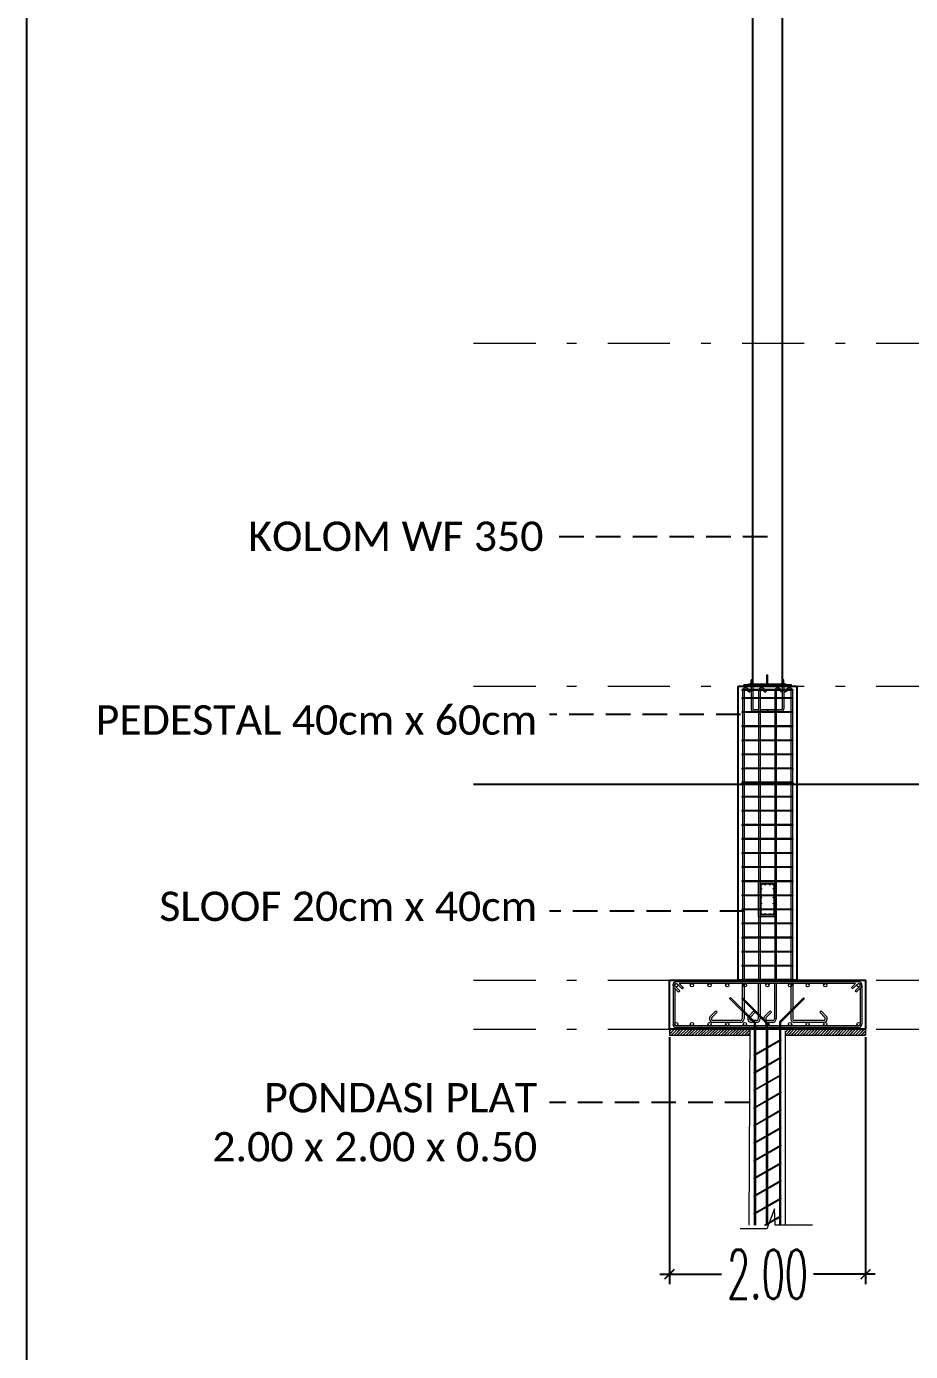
# Model space of a CAD drawing. Header units: millimetres. Extents: x 2175 to 3376, y 1504 to 1740.
# Drawn here: x 3093.82 to 3102.84, y 1608.04 to 1621.56 of the extents above; entities that cross this region are included whole.
import ezdxf

# ---------------------------------------------------------------- set-up
doc = ezdxf.new("R2010")
doc.units = ezdxf.units.MM
for name, pattern in [('DASHDOT2', [12.7, 6.35, -3.175, 0, -3.175]), ('DASHDOTX2', [50.8, 25.4, -12.7, 0, -12.7]), ('DASHED', [19.05, 12.7, -6.35]), ('HIDDEN', [0.375, 0.25, -0.125])]:
    doc.linetypes.add(name, pattern=pattern)
doc.layers.add('As Atap', color=3, linetype='DASHDOTX2', lineweight=40)
doc.layers.add('Garis Dim', color=131, linetype='DASHED', lineweight=9)
for name, color, linetype in [('dinding baru', 142, 'Continuous'), ('GR', 7, 'Continuous'), ('KOP TEKS', 1, 'Continuous'), ('SUNGAI', 150, 'Continuous'), ('TEXT', 7, 'Continuous'), ('WF 150', 5, 'Continuous')]:
    doc.layers.add(name, color=color, linetype=linetype)
doc.layers.add('Layer2', color=7, linetype='DASHED', lineweight=40, true_color=0x238759)
doc.styles.add('-DIM2', font='simplex.shx', dxfattribs={"width": 0.55})
doc.styles.get("Standard").update_dxf_attribs({"font": 'arial.ttf'})
doc.dimstyles.new('DIMENSI MUSHOLLAH', dxfattribs={"dimtxt": 0.5, "dimasz": 0.1, "dimexe": 0.1, "dimexo": 0.1, "dimgap": 0.05, "dimtad": 0, "dimtih": 1, "dimtoh": 1, "dimzin": 0, "dimdsep": 46, "dimtxsty": '-DIM2', "dimblk": 'ARCHTICK', "dimcen": 0.3, "dimdle": 0.1, "dimclrd": 1, "dimclre": 1, "dimclrt": 2, "dimadec": 0, "dimazin": 0, "dimtfac": 1, "dimtix": 1, "dimtofl": 0, "dimtmove": 0, "dimatfit": 3, "dimldrblk": 'ARCHTICK', "dimfxl": 1, "dimtolj": 1, "dimtzin": 0, "dimarcsym": 0})

# ---------------------------------------------------------------- blocks, each defined once
blk = doc.blocks.new('soof bmi')
at = {"layer": 'Garis Dim', "color": 1, "linetype": 'ByBlock', "lineweight": 9}
for p, q in [((38143.76, 315.036), (38143.76, 314.534)), ((38143.768, 315.036), (38143.768, 314.534)), ((38143.978, 315.053), (38143.777, 315.053)), ((38143.978, 315.044), (38143.777, 315.044)), ((38143.987, 315.036), (38143.987, 314.534)), ((38143.996, 315.036), (38143.996, 314.534)), ((38143.978, 314.525), (38143.777, 314.525)), ((38143.978, 314.517), (38143.777, 314.517))]:
    blk.add_line(p, q, dxfattribs=at)
blk.add_lwpolyline([(38143.728, 315.085), (38144.028, 315.085), (38144.028, 314.485), (38143.728, 314.485)], close=True, dxfattribs=at)
for centre, radius in [((38143.777, 315.036), 0.00853), ((38143.838, 315.036), 0.00853), ((38143.917, 315.036), 0.00853), ((38143.978, 315.036), 0.00853), ((38143.774, 314.965), 0.0064), ((38143.774, 314.815), 0.0064), ((38143.981, 314.965), 0.0064), ((38143.981, 314.815), 0.0064), ((38143.774, 314.715), 0.0064), ((38143.774, 314.605), 0.0064), ((38143.981, 314.715), 0.0064), ((38143.981, 314.605), 0.0064), ((38143.777, 314.534), 0.00853), ((38143.838, 314.534), 0.00853), ((38143.917, 314.534), 0.00853), ((38143.978, 314.534), 0.00853)]:
    blk.add_circle(centre, radius, dxfattribs=at)
for centre, radius, start, end in [((38143.777, 315.036), 0.0171, 90, 180), ((38143.978, 315.036), 0.0171, 0, 90), ((38143.978, 315.036), 0.00853, 0, 90), ((38143.777, 314.534), 0.0171, 180, 270), ((38143.978, 314.534), 0.00853, 270, 0), ((38143.978, 314.534), 0.0171, 270, 0)]:
    blk.add_arc(centre, radius, start, end, dxfattribs=at)
blk = doc.blocks.new('_ArchTick')
at = {"color": 0, "linetype": 'ByBlock', "const_width": 0.15}
blk.add_lwpolyline([(-0.5, -0.5), (0.5, 0.5)], dxfattribs=at)
blk = doc.blocks.new('*D1059')
at = {"layer": 'Defpoints', "color": 0, "transparency": 16777216}
for p in [(3100.382, 1611.351), (3102.382, 1611.351), (3102.382, 1608.831)]:
    blk.add_point(p, dxfattribs=at)
at = {"layer": 'dinding baru', "color": 1, "linetype": 'Continuous', "lineweight": -2, "transparency": 16777216}
for p, q in [((3100.382, 1611.251), (3100.382, 1608.731)), ((3102.382, 1611.251), (3102.382, 1608.731))]:
    blk.add_line(p, q, dxfattribs=at)
at = {"layer": 'dinding baru', "color": 1, "lineweight": -2, "transparency": 16777216}
for p, q in [((3100.282, 1608.831), (3100.913, 1608.831)), ((3102.482, 1608.831), (3101.851, 1608.831))]:
    blk.add_line(p, q, dxfattribs=at)
at = {"layer": 'dinding baru', "color": 1, "lineweight": -2, "transparency": 16777216, "xscale": 0.1, "yscale": 0.1, "zscale": 0.1, "rotation": 180}
blk.add_blockref('_ArchTick', (3100.382, 1608.831), dxfattribs=at)
at = {"layer": 'dinding baru', "color": 1, "lineweight": -2, "transparency": 16777216, "xscale": 0.1, "yscale": 0.1, "zscale": 0.1}
blk.add_blockref('_ArchTick', (3102.382, 1608.831), dxfattribs=at)
at = {"layer": 'dinding baru', "color": 2, "lineweight": 0, "transparency": 16777216, "insert": (3101.382, 1608.831), "char_height": 0.5, "attachment_point": 5, "style": '-DIM2'}
blk.add_mtext('\\A1;2.00', dxfattribs=at)

msp = doc.modelspace()

# ---------------------------------------------------------------- hatches: boundary and pattern name
at = {"layer": 'Garis Dim', "linetype": 'ByBlock', "lineweight": 5}
h = msp.add_hatch(dxfattribs=at)
h.set_pattern_fill('LINE', color=0, scale=0.00072, angle=-0.0006, style=0)
h.set_pattern_definition([(179.999441, (3799.8657129, 1776.1352986), (2.23035e-08, 0.0022860000006), [])])
h.paths.add_polyline_path([(3101.232, 1614.893, 0.414214), (3101.23, 1614.895), (3101.216, 1614.895, 0.414214), (3101.215, 1614.893), (3101.215, 1614.862), (3101.232, 1614.862)])
h = msp.add_hatch(dxfattribs=at)
h.set_pattern_fill('LINE', color=0, scale=0.00072, angle=-0.0006, style=0)
h.set_pattern_definition([(179.999441, (3799.548912, 1776.1353016), (2.23035e-08, 0.0022860000006), [])])
h.paths.add_polyline_path([(3101.549, 1614.893, 0.414214), (3101.547, 1614.895), (3101.533, 1614.895, 0.414214), (3101.531, 1614.893), (3101.531, 1614.862), (3101.549, 1614.862)])
at = {"layer": 'Layer2', "linetype": 'ByBlock', "lineweight": 5}
h = msp.add_hatch(dxfattribs=at)
h.set_pattern_fill('JIS_LC_8', scale=0.0027, style=0)
h.set_pattern_definition([(45, (122.616613, 381.259822), (-0.01489166881, 0.01489166881), []), (45, (122.617693, 381.259822), (-0.01489166881, 0.01489166881), [])])
h.paths.add_polyline_path([(3101.142, 1611.329), (3100.382, 1611.33), (3100.382, 1611.27), (3101.142, 1611.269)])
h.paths.add_polyline_path([(3101.142, 1611.331), (3101.142, 1611.331), (3101.142, 1611.271), (3101.142, 1611.271)], flags=17)
h.paths.add_polyline_path([(3101.201, 1611.334), (3101.142, 1611.331), (3101.142, 1611.271), (3101.201, 1611.274)])
h.paths.add_polyline_path([(3102.382, 1611.331), (3101.562, 1611.331), (3101.562, 1611.271), (3102.382, 1611.271)])

# ---------------------------------------------------------------- linework, layer by layer
at = {"linetype": 'HIDDEN'}
for p, q in [((3101.382, 1616.356), (3099.157, 1616.356)), ((3101.108, 1614.543), (3099.157, 1614.543)), ((3101.147, 1612.536), (3099.157, 1612.536)), ((3101.198, 1610.583), (3099.157, 1610.583))]:
    msp.add_line(p, q, dxfattribs=at)
at = {"lineweight": 18}
for p in [(3101.621, 1614.832), (3101.621, 1614.831)]:
    msp.add_line(p, (3101.141, 1614.831), dxfattribs=at)
msp.add_line((3101.573, 1614.847), (3101.189, 1614.847))
msp.add_line((3101.573, 1614.847), (3101.189, 1614.847))
at = {"layer": 'As Atap', "color": 7, "linetype": 'ByBlock', "lineweight": 9}
for p, q in [((3101.142, 1614.847), (3101.142, 1614.831)), ((3101.142, 1614.847), (3101.622, 1614.847)), ((3101.622, 1614.847), (3101.622, 1614.831))]:
    msp.add_line(p, q, dxfattribs=at)
at = {"layer": 'As Atap', "color": 7, "linetype": 'ByBlock', "lineweight": 5}
for p, q in [((3101.239, 1614.849), (3101.208, 1614.849)), ((3101.236, 1614.862), (3101.21, 1614.862)), ((3101.556, 1614.849), (3101.524, 1614.849)), ((3101.553, 1614.862), (3101.527, 1614.862)), ((3100.382, 1611.331), (3100.382, 1611.269)), ((3101.202, 1611.352), (3101.192, 1609.331)), ((3101.562, 1611.314), (3101.562, 1609.331)), ((3102.382, 1611.331), (3102.382, 1611.271))]:
    msp.add_line(p, q, dxfattribs=at)
at = {"layer": 'As Atap', "color": 0, "linetype": 'ByBlock', "lineweight": 5}
for p, q in [((3101.215, 1614.831), (3101.215, 1614.788)), ((3101.23, 1614.895), (3101.216, 1614.895)), ((3101.232, 1614.831), (3101.232, 1614.788)), ((3101.376, 1614.947), (3101.387, 1614.947)), ((3101.376, 1614.847), (3101.376, 1614.947)), ((3101.387, 1614.847), (3101.387, 1614.947)), ((3101.532, 1614.831), (3101.532, 1614.788)), ((3101.547, 1614.895), (3101.533, 1614.895)), ((3101.549, 1614.831), (3101.549, 1614.788)), ((3101.127, 1614.788), (3101.127, 1614.714)), ((3101.127, 1614.706), (3101.127, 1614.57)), ((3101.143, 1614.788), (3101.143, 1614.714)), ((3101.143, 1614.706), (3101.143, 1614.57)), ((3101.215, 1614.788), (3101.215, 1614.714)), ((3101.215, 1614.699), (3101.215, 1614.601)), ((3101.232, 1614.788), (3101.232, 1614.714)), ((3101.232, 1614.699), (3101.232, 1614.601)), ((3101.292, 1614.786), (3101.292, 1614.714)), ((3101.292, 1614.706), (3101.292, 1614.57)), ((3101.307, 1614.786), (3101.307, 1614.714)), ((3101.307, 1614.706), (3101.307, 1614.57)), ((3101.456, 1614.786), (3101.456, 1614.714)), ((3101.456, 1614.706), (3101.456, 1614.57)), ((3101.472, 1614.786), (3101.472, 1614.714)), ((3101.472, 1614.706), (3101.472, 1614.57)), ((3101.532, 1614.788), (3101.532, 1614.714)), ((3101.532, 1614.699), (3101.532, 1614.601)), ((3101.549, 1614.788), (3101.549, 1614.714)), ((3101.549, 1614.699), (3101.549, 1614.601)), ((3101.621, 1614.786), (3101.621, 1614.714)), ((3101.621, 1614.706), (3101.621, 1614.57)), ((3101.636, 1614.786), (3101.636, 1614.714)), ((3101.636, 1614.706), (3101.636, 1614.57)), ((3101.127, 1614.562), (3101.127, 1614.426)), ((3101.143, 1614.562), (3101.143, 1614.426)), ((3101.24, 1614.593), (3101.292, 1614.593)), ((3101.241, 1614.575), (3101.292, 1614.575)), ((3101.292, 1614.562), (3101.292, 1614.426)), ((3101.307, 1614.593), (3101.456, 1614.593)), ((3101.307, 1614.575), (3101.456, 1614.575)), ((3101.307, 1614.562), (3101.307, 1614.426)), ((3101.381, 1614.593), (3101.381, 1614.575)), ((3101.456, 1614.562), (3101.456, 1614.426)), ((3101.472, 1614.593), (3101.523, 1614.593)), ((3101.472, 1614.575), (3101.523, 1614.575)), ((3101.472, 1614.562), (3101.472, 1614.426)), ((3101.621, 1614.562), (3101.621, 1614.426)), ((3101.636, 1614.562), (3101.636, 1614.426)), ((3101.127, 1614.418), (3101.127, 1614.282)), ((3101.143, 1614.418), (3101.143, 1614.282)), ((3101.292, 1614.418), (3101.292, 1614.282)), ((3101.307, 1614.418), (3101.307, 1614.282)), ((3101.456, 1614.418), (3101.456, 1614.282)), ((3101.472, 1614.418), (3101.472, 1614.282)), ((3101.621, 1614.418), (3101.621, 1614.282)), ((3101.636, 1614.418), (3101.636, 1614.282)), ((3101.127, 1614.275), (3101.127, 1614.138)), ((3101.143, 1614.275), (3101.143, 1614.138)), ((3101.292, 1614.275), (3101.292, 1614.138)), ((3101.307, 1614.275), (3101.307, 1614.138)), ((3101.456, 1614.275), (3101.456, 1614.138)), ((3101.472, 1614.275), (3101.472, 1614.138)), ((3101.621, 1614.275), (3101.621, 1614.138)), ((3101.636, 1614.275), (3101.636, 1614.138)), ((3101.127, 1614.131), (3101.127, 1613.994)), ((3101.143, 1614.131), (3101.143, 1613.994)), ((3101.292, 1614.131), (3101.292, 1613.994)), ((3101.307, 1614.131), (3101.307, 1613.994)), ((3101.456, 1614.131), (3101.456, 1613.994)), ((3101.472, 1614.131), (3101.472, 1613.994)), ((3101.621, 1614.131), (3101.621, 1613.994)), ((3101.636, 1614.131), (3101.636, 1613.994)), ((3101.127, 1613.987), (3101.127, 1613.851)), ((3101.143, 1613.987), (3101.143, 1613.851)), ((3101.292, 1613.987), (3101.292, 1613.851)), ((3101.307, 1613.987), (3101.307, 1613.851)), ((3101.456, 1613.987), (3101.456, 1613.851)), ((3101.472, 1613.987), (3101.472, 1613.851)), ((3101.621, 1613.987), (3101.621, 1613.851)), ((3101.636, 1613.987), (3101.636, 1613.851)), ((3101.127, 1613.843), (3101.127, 1613.707)), ((3101.143, 1613.843), (3101.143, 1613.707)), ((3101.292, 1613.843), (3101.292, 1613.707)), ((3101.307, 1613.843), (3101.307, 1613.707)), ((3101.456, 1613.843), (3101.456, 1613.707)), ((3101.472, 1613.843), (3101.472, 1613.707)), ((3101.621, 1613.844), (3101.621, 1613.708)), ((3101.636, 1613.844), (3101.636, 1613.708)), ((3101.127, 1613.699), (3101.127, 1613.563)), ((3101.143, 1613.699), (3101.143, 1613.563)), ((3101.292, 1613.699), (3101.292, 1613.563)), ((3101.307, 1613.699), (3101.307, 1613.563)), ((3101.456, 1613.699), (3101.456, 1613.563)), ((3101.472, 1613.699), (3101.472, 1613.563)), ((3101.621, 1613.699), (3101.621, 1613.563)), ((3101.636, 1613.699), (3101.636, 1613.563)), ((3101.127, 1613.555), (3101.127, 1613.419)), ((3101.143, 1613.555), (3101.143, 1613.419)), ((3101.292, 1613.555), (3101.292, 1613.419)), ((3101.307, 1613.555), (3101.307, 1613.419)), ((3101.456, 1613.555), (3101.456, 1613.419)), ((3101.472, 1613.555), (3101.472, 1613.419)), ((3101.621, 1613.555), (3101.621, 1613.419)), ((3101.636, 1613.555), (3101.636, 1613.419)), ((3101.127, 1613.412), (3101.127, 1613.276)), ((3101.143, 1613.412), (3101.143, 1613.276)), ((3101.292, 1613.412), (3101.292, 1613.276)), ((3101.307, 1613.412), (3101.307, 1613.276)), ((3101.456, 1613.412), (3101.456, 1613.276)), ((3101.472, 1613.412), (3101.472, 1613.276)), ((3101.621, 1613.412), (3101.621, 1613.276)), ((3101.636, 1613.412), (3101.636, 1613.276)), ((3101.127, 1613.268), (3101.127, 1613.132)), ((3101.143, 1613.268), (3101.143, 1613.132)), ((3101.292, 1613.268), (3101.292, 1613.132)), ((3101.307, 1613.268), (3101.307, 1613.132)), ((3101.456, 1613.268), (3101.456, 1613.132)), ((3101.472, 1613.268), (3101.472, 1613.132)), ((3101.621, 1613.268), (3101.621, 1613.132)), ((3101.636, 1613.268), (3101.636, 1613.132)), ((3101.127, 1613.124), (3101.127, 1612.988)), ((3101.143, 1613.124), (3101.143, 1612.988)), ((3101.292, 1613.124), (3101.292, 1612.988)), ((3101.307, 1613.124), (3101.307, 1612.988)), ((3101.456, 1613.124), (3101.456, 1612.988)), ((3101.472, 1613.124), (3101.472, 1612.988)), ((3101.621, 1613.124), (3101.621, 1612.988)), ((3101.636, 1613.124), (3101.636, 1612.988)), ((3101.127, 1612.98), (3101.127, 1612.844)), ((3101.143, 1612.98), (3101.143, 1612.844)), ((3101.292, 1612.98), (3101.292, 1612.844)), ((3101.307, 1612.98), (3101.307, 1612.844)), ((3101.456, 1612.98), (3101.456, 1612.844)), ((3101.472, 1612.98), (3101.472, 1612.844)), ((3101.621, 1612.981), (3101.621, 1612.845)), ((3101.636, 1612.981), (3101.636, 1612.845)), ((3101.127, 1612.836), (3101.127, 1612.7)), ((3101.143, 1612.836), (3101.143, 1612.7)), ((3101.292, 1612.836), (3101.292, 1612.7)), ((3101.307, 1612.836), (3101.307, 1612.7)), ((3101.456, 1612.836), (3101.456, 1612.7)), ((3101.472, 1612.836), (3101.472, 1612.7)), ((3101.621, 1612.836), (3101.621, 1612.7)), ((3101.636, 1612.836), (3101.636, 1612.7)), ((3101.127, 1612.692), (3101.127, 1612.556)), ((3101.143, 1612.692), (3101.143, 1612.556)), ((3101.292, 1612.692), (3101.292, 1612.556)), ((3101.307, 1612.692), (3101.307, 1612.556)), ((3101.456, 1612.692), (3101.456, 1612.556)), ((3101.472, 1612.692), (3101.472, 1612.556)), ((3101.621, 1612.692), (3101.621, 1612.556)), ((3101.636, 1612.692), (3101.636, 1612.556)), ((3101.127, 1612.549), (3101.127, 1612.413)), ((3101.143, 1612.549), (3101.143, 1612.413)), ((3101.292, 1612.549), (3101.292, 1612.413)), ((3101.307, 1612.549), (3101.307, 1612.413)), ((3101.456, 1612.549), (3101.456, 1612.413)), ((3101.472, 1612.549), (3101.472, 1612.413)), ((3101.621, 1612.549), (3101.621, 1612.413)), ((3101.636, 1612.549), (3101.636, 1612.413)), ((3101.127, 1612.405), (3101.127, 1612.269)), ((3101.143, 1612.405), (3101.143, 1612.269)), ((3101.292, 1612.405), (3101.292, 1612.269)), ((3101.307, 1612.405), (3101.307, 1612.269)), ((3101.456, 1612.405), (3101.456, 1612.269)), ((3101.472, 1612.405), (3101.472, 1612.269)), ((3101.621, 1612.405), (3101.621, 1612.269)), ((3101.636, 1612.405), (3101.636, 1612.269)), ((3101.127, 1612.261), (3101.127, 1612.125)), ((3101.143, 1612.261), (3101.143, 1612.125)), ((3101.292, 1612.261), (3101.292, 1612.125)), ((3101.307, 1612.261), (3101.307, 1612.125)), ((3101.456, 1612.261), (3101.456, 1612.125)), ((3101.472, 1612.261), (3101.472, 1612.125)), ((3101.621, 1612.261), (3101.621, 1612.125)), ((3101.636, 1612.261), (3101.636, 1612.125)), ((3101.127, 1612.117), (3101.127, 1611.981)), ((3101.143, 1612.117), (3101.143, 1611.981)), ((3101.292, 1612.117), (3101.292, 1611.981)), ((3101.307, 1612.117), (3101.307, 1611.981)), ((3101.456, 1612.117), (3101.456, 1611.981)), ((3101.472, 1612.117), (3101.472, 1611.981)), ((3101.621, 1612.117), (3101.621, 1611.981)), ((3101.636, 1612.117), (3101.636, 1611.981)), ((3101.127, 1611.973), (3101.127, 1611.837)), ((3101.143, 1611.973), (3101.143, 1611.837)), ((3101.292, 1611.973), (3101.292, 1611.837)), ((3101.307, 1611.973), (3101.307, 1611.837)), ((3101.456, 1611.973), (3101.456, 1611.837)), ((3101.472, 1611.973), (3101.472, 1611.837)), ((3101.621, 1611.973), (3101.621, 1611.837)), ((3101.636, 1611.973), (3101.636, 1611.837)), ((3100.418, 1611.78), (3100.418, 1611.383)), ((3100.435, 1611.749), (3100.435, 1611.388)), ((3101.123, 1611.797), (3101.123, 1611.438)), ((3101.143, 1611.797), (3101.143, 1611.447)), ((3101.288, 1611.797), (3101.288, 1611.438)), ((3101.307, 1611.797), (3101.307, 1611.438)), ((3101.452, 1611.797), (3101.452, 1611.438)), ((3101.472, 1611.797), (3101.472, 1611.438)), ((3101.621, 1611.797), (3101.621, 1611.441)), ((3101.64, 1611.797), (3101.64, 1611.439)), ((3102.329, 1611.749), (3102.329, 1611.383)), ((3102.346, 1611.78), (3102.346, 1611.383)), ((3101.143, 1611.447), (3101.143, 1611.438)), ((3101.246, 1611.392), (3101.246, 1611.366)), ((3101.247, 1611.366), (3101.247, 1611.072)), ((3101.258, 1611.392), (3101.258, 1611.366)), ((3101.259, 1611.366), (3101.259, 1611.079)), ((3101.37, 1611.393), (3101.37, 1611.143)), ((3101.382, 1611.398), (3101.382, 1611.15)), ((3101.503, 1611.405), (3101.503, 1611.366)), ((3101.504, 1611.366), (3101.504, 1611.221)), ((3101.515, 1611.4), (3101.515, 1611.366)), ((3101.516, 1611.366), (3101.516, 1611.227)), ((3101.989, 1611.367), (3101.989, 1611.366)), ((3101.989, 1611.367), (3101.989, 1611.366)), ((3101.504, 1611.212), (3101.504, 1611.041)), ((3101.516, 1611.219), (3101.516, 1611.047)), ((3101.247, 1611.064), (3101.247, 1610.892)), ((3101.259, 1611.071), (3101.259, 1610.899)), ((3101.37, 1611.135), (3101.37, 1610.963)), ((3101.382, 1611.142), (3101.382, 1610.97)), ((3101.516, 1611.039), (3101.516, 1610.867)), ((3101.37, 1610.955), (3101.37, 1610.783)), ((3101.382, 1610.962), (3101.382, 1610.79)), ((3101.504, 1611.032), (3101.504, 1610.861)), ((3101.247, 1610.884), (3101.247, 1610.712)), ((3101.259, 1610.891), (3101.259, 1610.719)), ((3101.37, 1610.775), (3101.37, 1610.603)), ((3101.382, 1610.782), (3101.382, 1610.61)), ((3101.504, 1610.852), (3101.504, 1610.681)), ((3101.516, 1610.859), (3101.516, 1610.687)), ((3101.247, 1610.704), (3101.247, 1610.532)), ((3101.259, 1610.711), (3101.259, 1610.539)), ((3101.504, 1610.672), (3101.504, 1610.501)), ((3101.516, 1610.679), (3101.516, 1610.507)), ((3101.247, 1610.524), (3101.247, 1610.352)), ((3101.259, 1610.531), (3101.259, 1610.359)), ((3101.37, 1610.595), (3101.37, 1610.423)), ((3101.382, 1610.602), (3101.382, 1610.43)), ((3101.516, 1610.499), (3101.516, 1610.327)), ((3101.37, 1610.415), (3101.37, 1610.243)), ((3101.382, 1610.422), (3101.382, 1610.25)), ((3101.504, 1610.492), (3101.504, 1610.321)), ((3101.247, 1610.344), (3101.247, 1610.172)), ((3101.259, 1610.351), (3101.259, 1610.179)), ((3101.37, 1610.235), (3101.37, 1610.063)), ((3101.382, 1610.242), (3101.382, 1610.07)), ((3101.504, 1610.312), (3101.504, 1610.141)), ((3101.516, 1610.319), (3101.516, 1610.147)), ((3101.247, 1610.164), (3101.247, 1609.992)), ((3101.259, 1610.171), (3101.259, 1609.999)), ((3101.504, 1610.132), (3101.504, 1609.961)), ((3101.516, 1610.139), (3101.516, 1609.967)), ((3101.247, 1609.984), (3101.247, 1609.812)), ((3101.259, 1609.991), (3101.259, 1609.819)), ((3101.37, 1610.055), (3101.37, 1609.883)), ((3101.382, 1610.062), (3101.382, 1609.89)), ((3101.516, 1609.959), (3101.516, 1609.787)), ((3101.37, 1609.875), (3101.37, 1609.703)), ((3101.382, 1609.882), (3101.382, 1609.71)), ((3101.504, 1609.952), (3101.504, 1609.781)), ((3101.247, 1609.804), (3101.247, 1609.632)), ((3101.259, 1609.811), (3101.259, 1609.639)), ((3101.37, 1609.695), (3101.37, 1609.523)), ((3101.382, 1609.702), (3101.382, 1609.53)), ((3101.504, 1609.772), (3101.504, 1609.601)), ((3101.516, 1609.779), (3101.516, 1609.607)), ((3101.247, 1609.624), (3101.247, 1609.452)), ((3101.259, 1609.631), (3101.259, 1609.459)), ((3101.504, 1609.592), (3101.504, 1609.421)), ((3101.516, 1609.599), (3101.516, 1609.427)), ((3101.247, 1609.444), (3101.247, 1609.331)), ((3101.259, 1609.451), (3101.259, 1609.331)), ((3101.37, 1609.515), (3101.37, 1609.343)), ((3101.382, 1609.522), (3101.382, 1609.35)), ((3101.516, 1609.419), (3101.516, 1609.331)), ((3101.37, 1609.335), (3101.37, 1609.331)), ((3101.382, 1609.342), (3101.382, 1609.331)), ((3101.504, 1609.412), (3101.504, 1609.331))]:
    msp.add_line(p, q, dxfattribs=at)
for centre, radius, start, end in [((3101.241, 1614.601), 0.0259, 180, 270), ((3101.24, 1614.601), 0.00864, 180, 270), ((3101.523, 1614.601), 0.0259, 270, 0), ((3101.523, 1614.601), 0.00864, 270, 0)]:
    msp.add_arc(centre, radius, start, end, dxfattribs=at)
at = {"layer": 'Garis Dim', "linetype": 'DASHDOT2', "ltscale": 0.1}
for p, q in [((3098.382, 1618.331), (3221.382, 1618.331)), ((3098.382, 1614.831), (3221.382, 1614.831)), ((3098.382, 1611.831), (3221.382, 1611.831)), ((3098.382, 1611.331), (3221.382, 1611.331))]:
    msp.add_line(p, q, dxfattribs=at)
at = {"layer": 'Garis Dim', "color": 7, "linetype": 'ByBlock', "lineweight": 5}
for p, q in [((3101.208, 1614.847), (3101.208, 1614.849)), ((3101.21, 1614.849), (3101.21, 1614.862)), ((3101.217, 1614.849), (3101.217, 1614.862)), ((3101.23, 1614.849), (3101.23, 1614.862)), ((3101.236, 1614.849), (3101.236, 1614.862)), ((3101.239, 1614.847), (3101.239, 1614.849)), ((3101.524, 1614.847), (3101.524, 1614.849)), ((3101.527, 1614.849), (3101.527, 1614.862)), ((3101.534, 1614.849), (3101.534, 1614.862)), ((3101.546, 1614.849), (3101.546, 1614.862)), ((3101.553, 1614.849), (3101.553, 1614.862)), ((3101.556, 1614.847), (3101.556, 1614.849)), ((3100.382, 1611.269), (3101.201, 1611.269)), ((3101.562, 1611.271), (3102.382, 1611.271))]:
    msp.add_line(p, q, dxfattribs=at)
at = {"layer": 'Garis Dim', "color": 0, "linetype": 'ByBlock', "lineweight": 5}
for p, q in [((3101.215, 1614.862), (3101.215, 1614.893)), ((3101.232, 1614.862), (3101.232, 1614.893)), ((3101.531, 1614.862), (3101.531, 1614.893)), ((3101.549, 1614.862), (3101.549, 1614.893)), ((3101.64, 1614.796), (3101.123, 1614.796)), ((3101.64, 1614.788), (3101.123, 1614.788)), ((3101.64, 1614.714), (3101.123, 1614.714)), ((3101.64, 1614.706), (3101.123, 1614.706)), ((3101.178, 1614.788), (3101.197, 1614.769)), ((3101.18, 1614.808), (3101.192, 1614.796)), ((3101.193, 1614.797), (3101.194, 1614.796)), ((3101.208, 1614.78), (3101.197, 1614.769)), ((3101.2, 1614.788), (3101.208, 1614.78)), ((3101.333, 1614.797), (3101.335, 1614.796)), ((3101.342, 1614.788), (3101.361, 1614.769)), ((3101.344, 1614.808), (3101.357, 1614.796)), ((3101.372, 1614.78), (3101.361, 1614.769)), ((3101.364, 1614.788), (3101.372, 1614.78)), ((3101.498, 1614.797), (3101.499, 1614.796)), ((3101.507, 1614.788), (3101.526, 1614.769)), ((3101.509, 1614.808), (3101.521, 1614.796)), ((3101.523, 1614.788), (3101.531, 1614.78)), ((3101.537, 1614.78), (3101.526, 1614.769)), ((3101.529, 1614.788), (3101.537, 1614.78)), ((3101.563, 1614.788), (3101.555, 1614.78)), ((3101.555, 1614.78), (3101.566, 1614.769)), ((3101.585, 1614.788), (3101.566, 1614.769)), ((3101.584, 1614.808), (3101.571, 1614.796)), ((3101.594, 1614.797), (3101.593, 1614.796)), ((3101.64, 1614.57), (3101.123, 1614.57)), ((3101.64, 1614.562), (3101.123, 1614.562)), ((3101.64, 1614.426), (3101.123, 1614.426)), ((3101.64, 1614.418), (3101.123, 1614.418)), ((3101.64, 1614.282), (3101.123, 1614.282)), ((3101.64, 1614.274), (3101.123, 1614.274)), ((3101.64, 1614.138), (3101.123, 1614.138)), ((3101.64, 1614.131), (3101.123, 1614.131)), ((3101.64, 1613.994), (3101.123, 1613.994)), ((3101.64, 1613.987), (3101.123, 1613.987)), ((3101.64, 1613.851), (3101.123, 1613.851)), ((3101.64, 1613.843), (3101.123, 1613.843)), ((3101.64, 1613.707), (3101.123, 1613.707)), ((3101.64, 1613.699), (3101.123, 1613.699)), ((3101.64, 1613.563), (3101.123, 1613.563)), ((3101.64, 1613.555), (3101.123, 1613.555)), ((3101.64, 1613.419), (3101.123, 1613.419)), ((3101.64, 1613.411), (3101.123, 1613.411)), ((3101.64, 1613.276), (3101.123, 1613.276)), ((3101.64, 1613.268), (3101.123, 1613.268)), ((3101.64, 1613.132), (3101.123, 1613.132)), ((3101.64, 1613.124), (3101.123, 1613.124)), ((3101.64, 1612.988), (3101.123, 1612.988)), ((3101.64, 1612.98), (3101.123, 1612.98)), ((3101.64, 1612.844), (3101.123, 1612.844)), ((3101.64, 1612.836), (3101.123, 1612.836)), ((3101.64, 1612.7), (3101.123, 1612.7)), ((3101.64, 1612.692), (3101.123, 1612.692)), ((3101.64, 1612.556), (3101.123, 1612.556)), ((3101.64, 1612.548), (3101.123, 1612.548)), ((3101.64, 1612.413), (3101.123, 1612.413)), ((3101.64, 1612.405), (3101.123, 1612.405)), ((3101.64, 1612.269), (3101.123, 1612.269)), ((3101.64, 1612.261), (3101.123, 1612.261)), ((3101.64, 1612.125), (3101.123, 1612.125)), ((3101.64, 1612.117), (3101.123, 1612.117)), ((3101.64, 1611.981), (3101.123, 1611.981)), ((3101.64, 1611.973), (3101.123, 1611.973)), ((3100.422, 1611.797), (3100.422, 1611.797)), ((3100.427, 1611.756), (3100.473, 1611.71)), ((3100.439, 1611.769), (3100.486, 1611.721)), ((3102.312, 1611.814), (3100.451, 1611.814)), ((3100.463, 1611.792), (3100.512, 1611.742)), ((3100.486, 1611.721), (3100.473, 1611.71)), ((3102.281, 1611.797), (3100.482, 1611.797)), ((3100.482, 1611.797), (3100.525, 1611.753)), ((3100.525, 1611.753), (3100.512, 1611.742)), ((3101.64, 1611.837), (3101.123, 1611.837)), ((3101.64, 1611.829), (3101.123, 1611.829)), ((3102.281, 1611.797), (3102.24, 1611.756)), ((3102.24, 1611.756), (3102.253, 1611.745)), ((3102.299, 1611.79), (3102.253, 1611.745)), ((3102.325, 1611.769), (3102.278, 1611.723)), ((3102.278, 1611.723), (3102.291, 1611.711)), ((3102.336, 1611.756), (3102.291, 1611.711)), ((3101.004, 1611.654), (3100.995, 1611.646)), ((3101.245, 1611.397), (3100.995, 1611.646)), ((3101.253, 1611.405), (3101.004, 1611.654)), ((3101.128, 1611.652), (3101.119, 1611.643)), ((3101.37, 1611.393), (3101.119, 1611.643)), ((3101.382, 1611.397), (3101.128, 1611.652)), ((3101.503, 1611.405), (3101.749, 1611.651)), ((3101.515, 1611.4), (3101.757, 1611.642)), ((3101.749, 1611.651), (3101.757, 1611.642)), ((3100.802, 1611.465), (3100.854, 1611.518)), ((3100.815, 1611.452), (3100.867, 1611.504)), ((3100.854, 1611.518), (3100.867, 1611.504)), ((3101.191, 1611.465), (3101.244, 1611.518)), ((3101.205, 1611.452), (3101.257, 1611.504)), ((3101.244, 1611.518), (3101.257, 1611.504)), ((3101.356, 1611.465), (3101.408, 1611.518)), ((3101.37, 1611.452), (3101.422, 1611.504)), ((3101.408, 1611.518), (3101.422, 1611.504)), ((3101.929, 1611.518), (3101.915, 1611.504)), ((3101.967, 1611.452), (3101.915, 1611.504)), ((3101.981, 1611.465), (3101.929, 1611.518)), ((3102.312, 1611.366), (3100.451, 1611.366)), ((3102.212, 1611.35), (3100.451, 1611.35)), ((3102.312, 1611.35), (3100.451, 1611.35)), ((3101.104, 1611.419), (3100.829, 1611.419)), ((3101.104, 1611.4), (3100.829, 1611.4)), ((3101.269, 1611.419), (3101.219, 1611.419)), ((3101.269, 1611.4), (3101.219, 1611.4)), ((3101.433, 1611.419), (3101.383, 1611.419)), ((3101.433, 1611.4), (3101.383, 1611.4)), ((3101.953, 1611.419), (3101.659, 1611.419)), ((3101.953, 1611.4), (3101.659, 1611.4)), ((3101.665, 1611.397), (3101.662, 1611.4)), ((3101.244, 1611.07), (3101.516, 1611.227)), ((3101.247, 1611.064), (3101.52, 1611.221)), ((3101.244, 1610.89), (3101.516, 1611.047)), ((3101.247, 1610.884), (3101.52, 1611.041)), ((3101.244, 1610.71), (3101.516, 1610.867)), ((3101.247, 1610.704), (3101.52, 1610.861)), ((3101.244, 1610.53), (3101.516, 1610.687)), ((3101.247, 1610.524), (3101.52, 1610.681)), ((3101.244, 1610.35), (3101.516, 1610.507)), ((3101.247, 1610.344), (3101.52, 1610.501)), ((3101.244, 1610.17), (3101.516, 1610.327)), ((3101.247, 1610.164), (3101.52, 1610.321)), ((3101.244, 1609.99), (3101.516, 1610.147)), ((3101.247, 1609.984), (3101.52, 1610.141)), ((3101.244, 1609.81), (3101.516, 1609.967)), ((3101.247, 1609.804), (3101.52, 1609.961)), ((3101.244, 1609.63), (3101.516, 1609.787)), ((3101.247, 1609.624), (3101.52, 1609.781)), ((3101.244, 1609.45), (3101.516, 1609.607)), ((3101.247, 1609.444), (3101.52, 1609.601)), ((3101.35, 1609.331), (3101.516, 1609.427)), ((3101.364, 1609.331), (3101.52, 1609.421))]:
    msp.add_line(p, q, dxfattribs=at)
for centre in [(3100.451, 1611.78), (3100.611, 1611.78), (3100.791, 1611.78), (3100.971, 1611.78), (3101.151, 1611.78), (3101.382, 1611.78), (3101.612, 1611.78), (3101.792, 1611.78), (3101.972, 1611.78), (3102.312, 1611.78), (3100.451, 1611.383), (3100.611, 1611.383), (3100.791, 1611.383), (3100.971, 1611.383), (3101.151, 1611.383), (3101.382, 1611.383), (3101.612, 1611.383), (3101.792, 1611.383), (3101.972, 1611.383), (3102.312, 1611.383)]:
    msp.add_circle(centre, 0.0168, dxfattribs=at)
at = {"layer": 'Garis Dim', "color": 7, "linetype": 'ByBlock', "lineweight": 5}
for centre, radius, start, end in [((3101.214, 1614.871), 0.00967, 250.751, 289.249), ((3101.223, 1614.878), 0.0169, 247.9006, 292.0994), ((3101.233, 1614.871), 0.00967, 250.7536, 289.2464), ((3101.53, 1614.871), 0.00967, 250.751, 289.249), ((3101.54, 1614.878), 0.0169, 247.9006, 292.0994), ((3101.55, 1614.871), 0.00967, 250.7536, 289.2464)]:
    msp.add_arc(centre, radius, start, end, dxfattribs=at)
at = {"layer": 'Garis Dim', "color": 0, "linetype": 'ByBlock', "lineweight": 5}
for centre, radius, start, end in [((3101.216, 1614.893), 0.00192, 90, 180), ((3101.23, 1614.893), 0.00192, 0, 90), ((3101.533, 1614.893), 0.00192, 90, 180), ((3101.547, 1614.893), 0.00192, 0, 90), ((3101.123, 1614.792), 0.00384, 90, 270.0006), ((3101.123, 1614.71), 0.00384, 90, 270.0006), ((3101.158, 1614.786), 0.0307, 177.0849, 180), ((3101.158, 1614.786), 0.0307, 45, 162.4909), ((3101.158, 1614.786), 0.0154, 36.9927, 143.0073), ((3101.182, 1614.786), 0.0154, 174.1621, 180), ((3101.322, 1614.786), 0.0307, 45, 162.4909), ((3101.322, 1614.786), 0.0154, 174.1621, 180), ((3101.322, 1614.786), 0.0154, 45, 143.0073), ((3101.385, 1614.786), 0.0154, 174.1621, 180), ((3101.487, 1614.786), 0.0307, 45, 162.4909), ((3101.487, 1614.786), 0.0154, 174.1621, 180), ((3101.487, 1614.786), 0.0154, 45, 143.0073), ((3101.605, 1614.786), 0.0307, 17.5091, 135), ((3101.605, 1614.786), 0.0154, 36.9927, 135), ((3101.605, 1614.786), 0.0154, 0, 5.8379), ((3101.605, 1614.786), 0.0307, 0, 2.9151), ((3101.64, 1614.792), 0.00384, 270, 90), ((3101.64, 1614.71), 0.00384, 270, 90), ((3101.123, 1614.566), 0.00384, 90, 270.0006), ((3101.64, 1614.566), 0.00384, 270, 90), ((3101.123, 1614.422), 0.00384, 90, 270.0006), ((3101.64, 1614.422), 0.00384, 270, 90), ((3101.123, 1614.278), 0.00384, 90, 270.0006), ((3101.64, 1614.278), 0.00384, 270, 90), ((3101.123, 1614.134), 0.00384, 90, 270.0006), ((3101.64, 1614.134), 0.00384, 270, 90), ((3101.123, 1613.99), 0.00384, 90, 270.0006), ((3101.64, 1613.99), 0.00384, 270, 90), ((3101.123, 1613.847), 0.00384, 90, 270.0006), ((3101.64, 1613.847), 0.00384, 270, 90), ((3101.123, 1613.703), 0.00384, 90, 270.0006), ((3101.64, 1613.703), 0.00384, 270, 90), ((3101.123, 1613.559), 0.00384, 90, 270.0006), ((3101.64, 1613.559), 0.00384, 270, 90), ((3101.123, 1613.415), 0.00384, 90, 270.0006), ((3101.64, 1613.415), 0.00384, 270, 90), ((3101.123, 1613.272), 0.00384, 90, 270.0006), ((3101.64, 1613.272), 0.00384, 270, 90), ((3101.123, 1613.128), 0.00384, 90, 270.0006), ((3101.64, 1613.128), 0.00384, 270, 90), ((3101.123, 1612.984), 0.00384, 90, 270.0006), ((3101.64, 1612.984), 0.00384, 270, 90), ((3101.123, 1612.84), 0.00384, 90, 270.0006), ((3101.64, 1612.84), 0.00384, 270, 90), ((3101.123, 1612.696), 0.00384, 90, 270.0006), ((3101.64, 1612.696), 0.00384, 270, 90), ((3101.123, 1612.552), 0.00384, 90, 270.0006), ((3101.64, 1612.552), 0.00384, 270, 90), ((3101.123, 1612.409), 0.00384, 90, 270.0006), ((3101.64, 1612.409), 0.00384, 270, 90), ((3101.123, 1612.265), 0.00384, 90, 270.0006), ((3101.64, 1612.265), 0.00384, 270, 90), ((3101.123, 1612.121), 0.00384, 90, 270.0006), ((3101.64, 1612.121), 0.00384, 270, 90), ((3101.123, 1611.977), 0.00384, 90, 270.0006), ((3101.64, 1611.977), 0.00384, 270, 90), ((3100.451, 1611.78), 0.0336, 90, 225), ((3100.451, 1611.78), 0.0336, 90, 180), ((3100.451, 1611.78), 0.0336, 90, 180), ((3100.451, 1611.78), 0.0168, 90, 180), ((3101.123, 1611.833), 0.00384, 90, 270.0006), ((3101.64, 1611.833), 0.00384, 270, 90), ((3102.312, 1611.78), 0.0336, 0, 90), ((3102.312, 1611.78), 0.0336, 315, 90), ((3102.312, 1611.78), 0.0336, 0, 90), ((3102.312, 1611.78), 0.0168, 0, 90), ((3100.829, 1611.438), 0.0384, 135, 270), ((3100.829, 1611.438), 0.0192, 135, 270), ((3101.219, 1611.438), 0.0384, 135, 270), ((3101.219, 1611.438), 0.0192, 135, 270), ((3101.383, 1611.438), 0.0384, 135, 270), ((3101.383, 1611.438), 0.0192, 135, 270), ((3101.953, 1611.438), 0.0384, 270, 45), ((3101.953, 1611.438), 0.0192, 270, 45), ((3100.451, 1611.383), 0.0336, 180, 270), ((3100.451, 1611.383), 0.0168, 180, 270), ((3101.104, 1611.438), 0.0192, 270, 0), ((3101.104, 1611.438), 0.0384, 270, 0), ((3101.24, 1611.392), 0.018, 0, 45), ((3101.269, 1611.438), 0.0192, 270, 0), ((3101.269, 1611.438), 0.0384, 270, 360), ((3101.36, 1611.392), 0.006, 0, 45), ((3101.433, 1611.438), 0.0192, 270, 0), ((3101.433, 1611.438), 0.0384, 270, 0), ((3101.659, 1611.438), 0.0384, 180, 270), ((3101.659, 1611.438), 0.0192, 180, 270), ((3102.312, 1611.383), 0.0336, 270, 0), ((3102.312, 1611.383), 0.0168, 270, 0), ((3101.518, 1611.224), 0.0036, 298.5406, 121.4606), ((3101.245, 1611.067), 0.0036, 120.0006, 300.0006), ((3101.518, 1611.044), 0.0036, 298.5406, 121.4606), ((3101.245, 1610.887), 0.0036, 120.0006, 300.0006), ((3101.518, 1610.864), 0.0036, 298.5406, 121.4606), ((3101.245, 1610.707), 0.0036, 120.0006, 300.0006), ((3101.518, 1610.684), 0.0036, 298.5406, 121.4606), ((3101.245, 1610.527), 0.0036, 120.0006, 300.0006), ((3101.518, 1610.504), 0.0036, 298.5406, 121.4606), ((3101.245, 1610.347), 0.0036, 120.0006, 300.0006), ((3101.518, 1610.324), 0.0036, 298.5406, 121.4606), ((3101.245, 1610.167), 0.0036, 120.0006, 300.0006), ((3101.518, 1610.144), 0.0036, 298.5406, 121.4606), ((3101.245, 1609.987), 0.0036, 120.0006, 300.0006), ((3101.518, 1609.964), 0.0036, 298.5406, 121.4606), ((3101.245, 1609.807), 0.0036, 120.0006, 300.0006), ((3101.518, 1609.784), 0.0036, 298.5406, 121.4606), ((3101.245, 1609.627), 0.0036, 120.0006, 300.0006), ((3101.518, 1609.604), 0.0036, 298.5406, 121.4606), ((3101.245, 1609.447), 0.0036, 120.0006, 300.0006), ((3101.518, 1609.424), 0.0036, 298.5406, 121.4606)]:
    msp.add_arc(centre, radius, start, end, dxfattribs=at)
at = {"layer": 'GR'}
msp.add_line((3098.382, 1613.831), (3221.382, 1613.831), dxfattribs=at)
at = {"layer": 'KOP TEKS', "color": 2}
msp.add_lwpolyline([(3093.821, 1681.172), (3093.821, 1588.993), (3224.188, 1588.993), (3224.188, 1681.172)], close=True, dxfattribs=at)
at = {"layer": 'Layer2', "linetype": 'ByBlock', "lineweight": 5}
msp.add_lwpolyline([(3101.843, 1609.331), (3101.461, 1609.331), (3101.453, 1609.498), (3101.374, 1609.294), (3101.102, 1609.294)], dxfattribs=at)
at = {"layer": 'SUNGAI'}
msp.add_lwpolyline([(3101.232, 1622.831), (3101.532, 1622.831), (3101.532, 1614.831), (3101.232, 1614.831)], close=True, dxfattribs=at)
at = {"layer": 'WF 150'}
for points in [[(3101.082, 1614.831), (3101.682, 1614.831), (3101.682, 1611.831), (3101.082, 1611.831)], [(3100.382, 1611.831), (3102.382, 1611.831), (3102.382, 1611.331), (3100.382, 1611.331)]]:
    msp.add_lwpolyline(points, close=True, dxfattribs=at)

# ---------------------------------------------------------------- block references
at = {"layer": 'GR', "linetype": 'Continuous', "xscale": 0.5999999999992724, "yscale": 0.5999999999992724, "zscale": 0.5999999999992724}
msp.add_blockref('soof bmi', (-19784.945, 1423.786), dxfattribs=at)

# ---------------------------------------------------------------- texts
at = {"layer": 'TEXT', "char_height": 0.3, "width": 5.53205, "attachment_point": 3}
for s, insert in [('\\pxqr;{\\fCalibri Light|b0|i0|c0|p34;KOLOM WF 350}', (3099.096, 1616.511)), ('\\pxqr;{\\fCalibri Light|b0|i0|c0|p34;PEDESTAL 40cm x 60cm}', (3099.032, 1614.636)), ('\\pxqr;{\\fCalibri Light|b0|i0|c0|p34;SLOOF 20cm x 40cm}', (3099.032, 1612.735)), ('{\\fCalibri Light|b0|i0|c0|p34;PONDASI PLAT\\P2.00 x 2.00 x 0.50}', (3099.032, 1610.782))]:
    msp.add_mtext(s, dxfattribs=dict(at, insert=insert))

# ---------------------------------------------------------------- dimensions: what is measured, and where the dimension line sits
at = {"layer": 'dinding baru', "lineweight": 0}
dim = msp.add_linear_dim(base=(3102.382, 1608.831), p1=(3100.382, 1611.351), p2=(3102.382, 1611.351), dimstyle='DIMENSI MUSHOLLAH', dxfattribs=at)
dim.commit()
dim.dimension.update_dxf_attribs({"geometry": '*D1059', "text_midpoint": (3101.382, 1608.831)})

doc.saveas('drawing.dxf')
